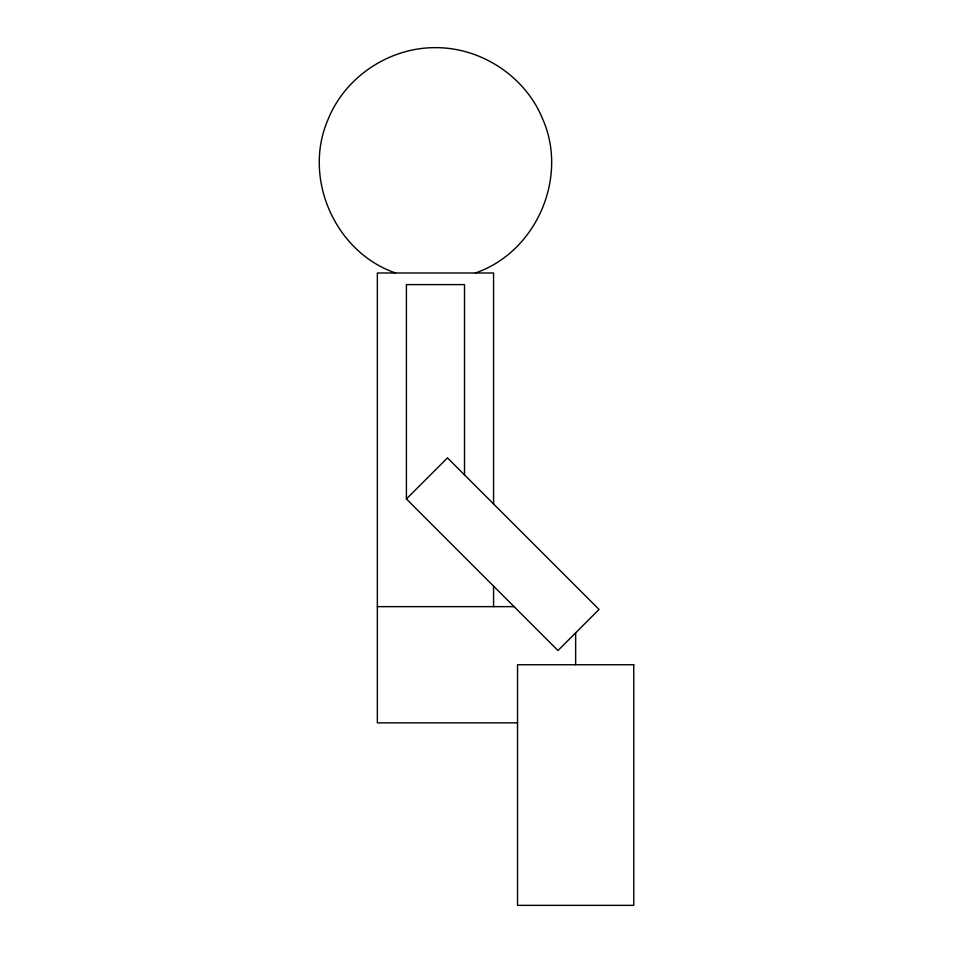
<?xml version="1.0" encoding="UTF-8"?>
<svg xmlns="http://www.w3.org/2000/svg" width="953" height="953" viewBox="0 0 953 953"><rect width="100%" height="100%" fill="white"/><g stroke="black" fill="none" stroke-linecap="round" stroke-linejoin="round"><path stroke-width="1.43" d="M406.407 498.955L447.493 457.869L599.056 609.432L557.97 650.518L406.407 498.955L406.407 284.613L464.516 284.613L464.516 474.88M475.309 272.987C535.872 252.354 568.512 178.032 542.829 119.387C525.639 76.645 481.479 47.483 435.461 47.65C389.443 47.483 345.284 76.645 328.094 119.387C302.411 178.032 335.051 252.354 395.614 272.987M377.352 606.644L514.096 606.644M517.539 722.85L377.352 722.85L377.352 272.987L493.571 272.987L493.571 503.934M575.648 632.792L575.648 664.741M493.571 586.119L493.571 606.644M633.757 664.741L517.539 664.741L517.539 905.35L633.757 905.35L633.757 664.741"/></g></svg>
